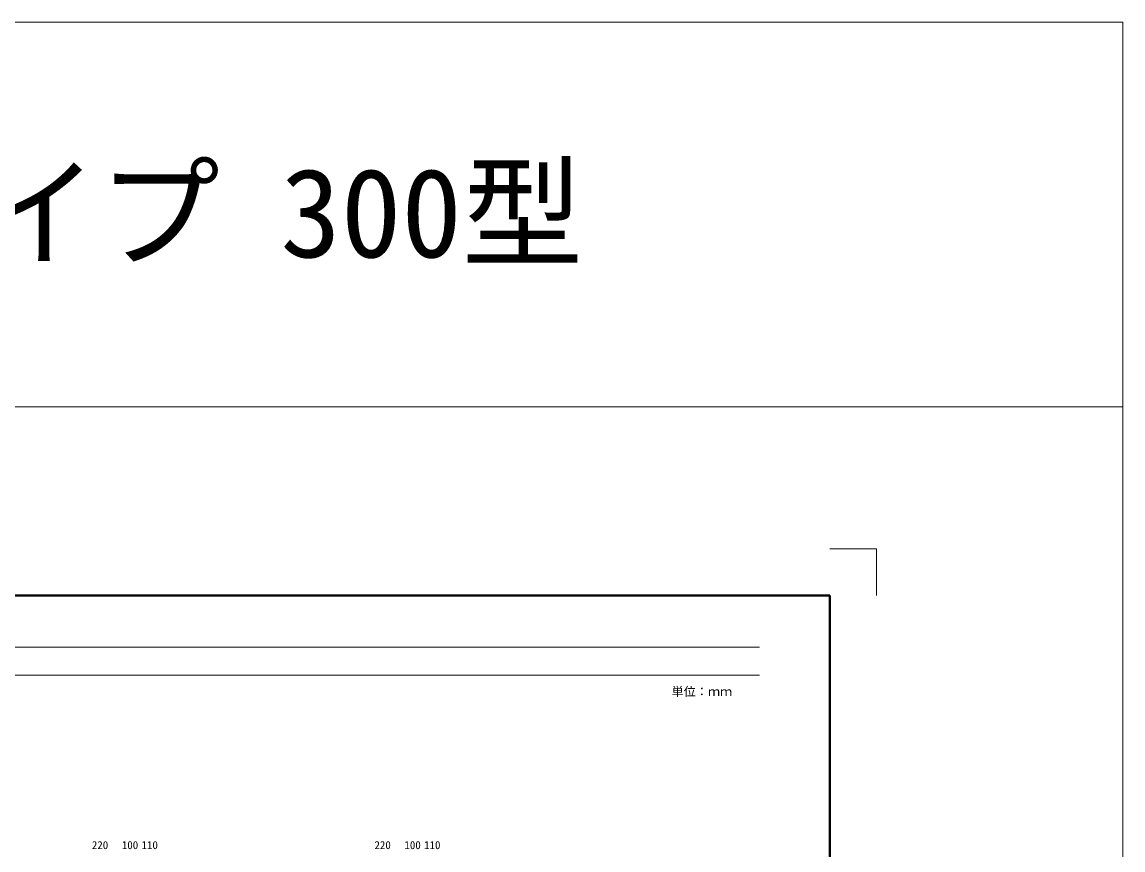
# Model space of a CAD drawing. Units: millimetres at full size, sheet at 1:40; details may follow other scales. Extents: x -1934 to 44546, y -100881 to -70395.
# Drawn here: x 5069 to 10946, y -74814 to -70395 of the extents above; entities that cross this region are included whole.
import ezdxf
from ezdxf.enums import TextEntityAlignment as Align

# ---------------------------------------------------------------- set-up
doc = ezdxf.new("R2010")
doc.units = ezdxf.units.MM
doc.header["$LTSCALE"] = 40
for name, color, linetype, lineweight in [('0_2', 7, 'Continuous', 13), ('Defpoints_3', 7, 'Continuous', 13), ('図枠', 7, 'Continuous', 5), ('寸法線', 7, 'Continuous', 9)]:
    doc.layers.add(name, color=color, linetype=linetype, lineweight=lineweight)
doc.styles.add('ＭＳ ゴシック', font='')
doc.styles.get('ＭＳ ゴシック').set_extended_font_data('MS Gothic')

msp = doc.modelspace()

# ---------------------------------------------------------------- linework, layer by layer
at = {"layer": '0_2', "color": 1}
for p, q in [((-1933.8, -70395.21), (10945.54, -70395.21)), ((10945.54, -100881.49), (10945.54, -70395.21)), ((-1933.8, -72449.45), (10945.54, -72449.45))]:
    msp.add_line(p, q, dxfattribs=at)
at = {"layer": 'Defpoints_3'}
for p in [(9380.87, -73206.16), (9630.87, -73456.16)]:
    msp.add_line(p, (9630.87, -73206.16), dxfattribs=at)
at = {"layer": '図枠', "lineweight": 40}
for p in [(-369.13, -73456.16), (9380.87, -80381.16)]:
    msp.add_line(p, (9380.87, -73456.16), dxfattribs=at)
at = {"layer": '図枠', "lineweight": 13}
for p, q in [((5.87, -73731.16), (9005.87, -73731.16)), ((5.87, -73881.16), (9005.87, -73881.16))]:
    msp.add_line(p, q, dxfattribs=at)

# ---------------------------------------------------------------- texts
at = {"layer": '0_2', "style": 'ＭＳ ゴシック'}
msp.add_text(' 基本 防草タイプ 300型', height=474.7, dxfattribs=at).set_placement((4505.87, -71413.6), align=Align.MIDDLE_CENTER)
at = {"layer": '図枠', "style": 'ＭＳ ゴシック'}
msp.add_text('単位：ｍｍ', height=47.47, dxfattribs=at).set_placement((8698.03, -73967.82), align=Align.MIDDLE_CENTER)
at = {"layer": '寸法線', "style": 'ＭＳ ゴシック'}
for s, p in [('220', (5485.96, -74787.59)), ('100', (5645.96, -74787.59)), ('110', (5750.96, -74787.59)), ('220', (6994.14, -74787.59)), ('100', (7154.14, -74787.59)), ('110', (7259.14, -74787.59))]:
    msp.add_text(s, height=42.72, dxfattribs=at).set_placement(p, align=Align.MIDDLE_CENTER)

doc.saveas('drawing.dxf')
